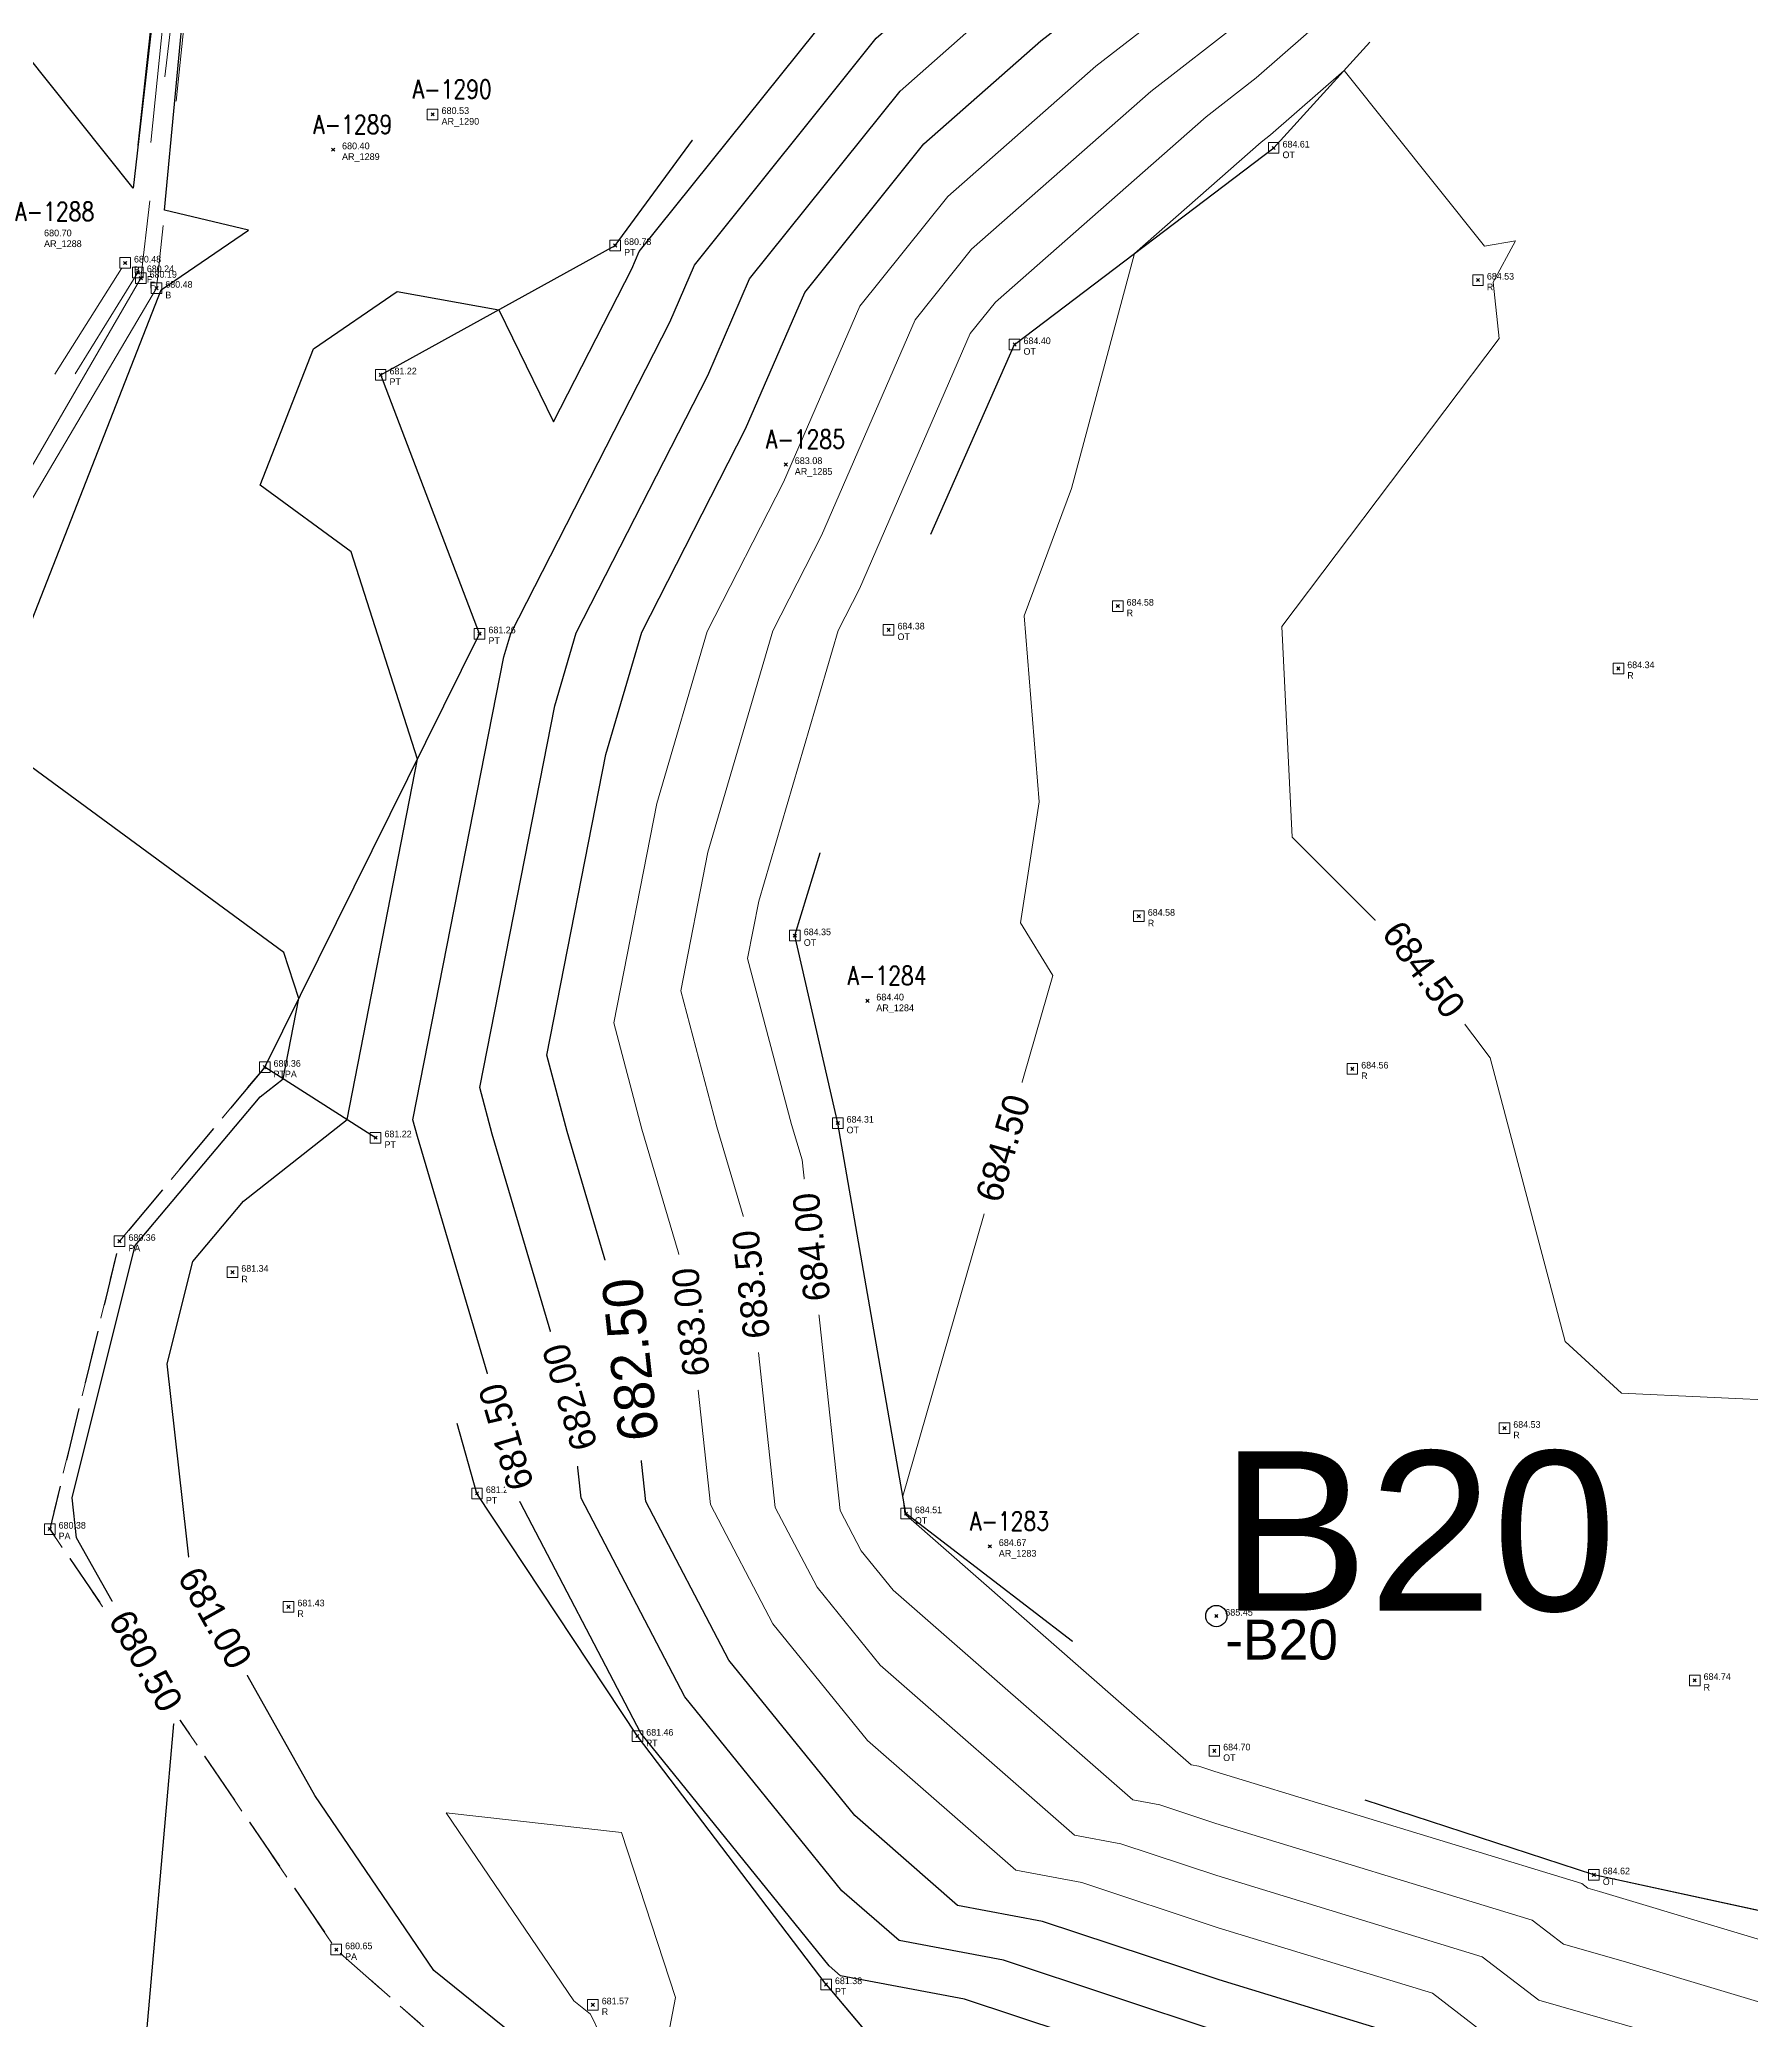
# Model space of a CAD drawing. Extents: x 350769 to 354978, y 6304672 to 6307963.
# Drawn here: x 352610.75 to 352642.93, y 6305841.61 to 6305878.86 of the extents above; entities that cross this region are included whole.
import ezdxf

# ---------------------------------------------------------------- set-up
doc = ezdxf.new("R2010")
doc.units = 0
doc.header["$PDMODE"] = 35
doc.header["$PDSIZE"] = 0.03
for name, pattern in [('CONTINUOS', [0]), ('DASHED', [19.05, 12.7, -6.35]), ('HIDDENX2', [0.75, 0.5, -0.25]), ('PHANTOM', [23.5, 11.75, -2.35, 2.35, -2.35, 2.35, -2.35])]:
    doc.linetypes.add(name, pattern=pattern)
doc.layers.get('Defpoints').update_dxf_attribs({"linetype": 'CONTINUOUS'})
for name, color, linetype in [('02_Geo ext_Acotamiento', 7, 'CONTINUOUS'), ('02_Geo ext_Geometria', 2, 'CONTINUOUS'), ('1-ACOPIO', 252, 'HIDDENX2'), ('1-ARBOL NOMBRE', 3, 'CONTINUOUS'), ('1-ARBOL PTO', 7, 'CONTINUOUS'), ('1-CANAL', 150, 'PHANTOM'), ('1-PRS', 6, 'CONTINUOUS'), ('3-CANAL FDO', 141, 'PHANTOM'), ('3-TALUD', 252, 'DASHED'), ('C-TINN', 5, 'CONTINUOUS'), ('C-TOPO-MAJR', 9, 'CONTINUOUS'), ('C-TOPO-MINR', 8, 'CONTINUOUS'), ('V-NODE-TEXT DIC 2012', 31, 'CONTINUOUS')]:
    doc.layers.add(name, color=color, linetype=linetype)
doc.layers.add('0_ASD_TOPOGRAFIA_ELEMENTOS', color=9, linetype='CONTINUOS', lineweight=5, true_color=0xbdbdbd)
doc.styles.add('A', font='arial.ttf', dxfattribs={"height": 2})
doc.styles.add('ROMANS', font='romans.shx', dxfattribs={"width": 0.65})
doc.dimstyles.new('Principal', dxfattribs={"dimscale": 0, "dimtxt": 2, "dimasz": 2, "dimexe": 1, "dimexo": 1, "dimtad": 1, "dimrnd": 0.05, "dimzin": 1, "dimtxsty": 'ROMANS', "dimcen": 2.5, "dimclrt": 2, "dimaunit": 2, "dimadec": 0, "dimazin": 0, "dimtfac": 1, "dimtmove": 0, "dimatfit": 3, "dimfxl": 1, "dimfxlon": 1, "dimarcsym": 0})

# ---------------------------------------------------------------- blocks, each defined once
blk = doc.blocks.new('*D990')
at = {"layer": '02_Geo ext_Geometria', "color": 0, "lineweight": -2, "transparency": 16777216}
blk.add_line((352576.022, 6306008.91), (352574.44, 6306014.447), dxfattribs=at)
at = {"layer": '02_Geo ext_Geometria', "color": 0, "transparency": 16777216}
blk.add_solid([(352574.6, 6306014.493), (352574.28, 6306014.401), (352574.165, 6306015.409)], dxfattribs=at)
at = {"layer": 'Defpoints', "color": 0, "transparency": 16777216}
for p in [(352574.165, 6306015.409), (352689.665, 6305611.165)]:
    blk.add_point(p, dxfattribs=at)
at = {"layer": '02_Geo ext_Geometria', "color": 2, "transparency": 16777216, "insert": (352576.282, 6306011.306), "char_height": 1, "attachment_point": 5, "rotation": 285.9455, "style": 'ROMANS'}
blk.add_mtext('R420,40', dxfattribs=at)
blk = doc.blocks.new('*D1163')
at = {"layer": '02_Geo ext_Acotamiento', "color": 0, "lineweight": -2, "transparency": 16777216}
blk.add_line((352570.503, 6306007.292), (352568.844, 6306012.806), dxfattribs=at)
at = {"layer": '02_Geo ext_Acotamiento', "color": 0, "transparency": 16777216}
blk.add_solid([(352569.004, 6306012.854), (352568.685, 6306012.758), (352568.556, 6306013.764)], dxfattribs=at)
at = {"layer": 'Defpoints', "color": 0, "transparency": 16777216}
for p in [(352568.556, 6306013.764), (352689.665, 6305611.165)]:
    blk.add_point(p, dxfattribs=at)
at = {"layer": '02_Geo ext_Acotamiento', "color": 2, "transparency": 16777216, "insert": (352570.729, 6306009.69), "char_height": 1, "attachment_point": 5, "rotation": 286.7422, "style": 'ROMANS'}
blk.add_mtext('R420,40', dxfattribs=at)
blk = doc.blocks.new('*D1284')
at = {"layer": '02_Geo ext_Acotamiento', "color": 0, "lineweight": -2, "transparency": 16777216}
blk.add_line((352572.304, 6306010.521), (352570.703, 6306016.052), dxfattribs=at)
at = {"layer": '02_Geo ext_Acotamiento', "color": 0, "transparency": 16777216}
blk.add_solid([(352570.863, 6306016.098), (352570.543, 6306016.005), (352570.425, 6306017.012)], dxfattribs=at)
at = {"layer": 'Defpoints', "color": 0, "transparency": 16777216}
for p in [(352570.425, 6306017.012), (352668.732, 6305677.436)]:
    blk.add_point(p, dxfattribs=at)
at = {"layer": '02_Geo ext_Acotamiento', "color": 2, "transparency": 16777216, "insert": (352572.556, 6306012.917), "char_height": 1, "attachment_point": 5, "rotation": 286.1456, "style": 'ROMANS'}
blk.add_mtext('R353,50', dxfattribs=at)
blk = doc.blocks.new('*D1285')
at = {"layer": '02_Geo ext_Acotamiento', "color": 0, "lineweight": -2, "transparency": 16777216}
blk.add_line((352571.708, 6306017.61), (352570.121, 6306023.145), dxfattribs=at)
at = {"layer": '02_Geo ext_Acotamiento', "color": 0, "transparency": 16777216}
blk.add_solid([(352570.282, 6306023.191), (352569.961, 6306023.099), (352569.846, 6306024.106)], dxfattribs=at)
at = {"layer": 'Defpoints', "color": 0, "transparency": 16777216}
for p in [(352569.846, 6306024.106), (352673.986, 6305660.762)]:
    blk.add_point(p, dxfattribs=at)
at = {"layer": '02_Geo ext_Acotamiento', "color": 2, "transparency": 16777216, "insert": (352571.966, 6306020.005), "char_height": 1, "attachment_point": 5, "rotation": 285.9932, "style": 'ROMANS'}
blk.add_mtext('R377,95', dxfattribs=at)
blk = doc.blocks.new('TOPOGRAFIA')
at = {"layer": '1-ACOPIO', "color": 9, "lineweight": 0, "true_color": 0xbdbdbd, "flags": 128}
blk.add_lwpolyline([(390614.978, 6302859.537), (390612.249, 6302856.264), (390610.936, 6302850.853), (390616.324, 6302842.945), (390620.49, 6302839.263)], dxfattribs=at)
at = {"layer": '1-ARBOL PTO', "color": 9, "lineweight": 0, "true_color": 0xbdbdbd}
for p in [(390618.136, 6302877.451), (390616.265, 6302876.788), (390624.778, 6302870.869), (390626.312, 6302860.784), (390628.615, 6302850.528)]:
    blk.add_point(p, dxfattribs=at)
at = {"layer": '1-CANAL', "color": 9, "lineweight": 0, "true_color": 0xbdbdbd, "flags": 128}
blk.add_lwpolyline([(390613.865, 6302888.551), (390612.353, 6302874.658), (390607.394, 6302866.78), (390600.444, 6302855.86), (390593.391, 6302845.455), (390588.064, 6302835.32), (390584.744, 6302832.791), (390583.225, 6302825.262), (390582.094, 6302814.607), (390582.726, 6302814.545), (390584.606, 6302824.96), (390585.586, 6302831.861), (390588.679, 6302834.868), (390594.09, 6302845.06), (390601.29, 6302855.521), (390608.24, 6302866.22), (390612.943, 6302874.184), (390614.467, 6302888.769)], dxfattribs=at)
at = {"layer": '1-PRS', "color": 9, "lineweight": 0, "true_color": 0xbdbdbd}
blk.add_circle((390632.873, 6302849.217), 0.2, dxfattribs=at)
blk.add_point((390632.873, 6302849.217), dxfattribs=at)
at = {"layer": '3-CANAL FDO', "color": 9, "lineweight": 0, "true_color": 0xbdbdbd, "flags": 128}
blk.add_lwpolyline([(390614.006, 6302888.616), (390612.595, 6302874.477), (390607.691, 6302866.552), (390600.744, 6302855.689), (390593.595, 6302845.252), (390588.327, 6302835.301), (390584.766, 6302832.523), (390583.913, 6302825.175), (390582.268, 6302814.758), (390582.567, 6302814.692), (390584.388, 6302825.068), (390585.217, 6302832.021), (390588.627, 6302835.242), (390593.882, 6302845.101), (390601.125, 6302855.582), (390608.022, 6302866.397), (390612.648, 6302874.371), (390614.357, 6302888.732)], dxfattribs=at)
at = {"layer": '3-TALUD', "color": 9, "lineweight": 0, "true_color": 0xbdbdbd, "flags": 128}
for points in [[(390619.019, 6302867.687), (390617.159, 6302872.554), (390621.57, 6302874.987), (390625.696, 6302880.613), (390631.946, 6302884.852), (390636.138, 6302889.8), (390640.205, 6302894.225), (390647.27, 6302900.145), (390651.055, 6302901.045)], [(390627.037, 6302851.143), (390625.754, 6302858.486), (390624.948, 6302862.01), (390626.71, 6302867.759), (390629.08, 6302873.124), (390633.951, 6302876.82), (390639.478, 6302882.903), (390645.251, 6302888.576), (390650.491, 6302894.802), (390655.937, 6302895.937), (390664.479, 6302897.651), (390672.267, 6302898.488), (390673.359, 6302891.201), (390676.563, 6302884.111), (390669.116, 6302878.832), (390663.612, 6302879.09), (390660.879, 6302877.238), (390662.409, 6302869.793)], [(390662.409, 6302869.793), (390663.724, 6302865.916), (390657.894, 6302864.273), (390650.243, 6302861.101), (390646.708, 6302855.258), (390646.862, 6302848.148), (390648.68, 6302844.234), (390647.427, 6302842.732), (390639.972, 6302844.353), (390632.835, 6302846.683), (390627.037, 6302851.143)], [(390617.064, 6302858.211), (390614.978, 6302859.537), (390619.019, 6302867.687)], [(390625.534, 6302842.289), (390626.847, 6302840.736), (390632.99, 6302839.228), (390637.176, 6302837.967), (390642.76, 6302836.085), (390650.671, 6302835.095), (390657.631, 6302837.756), (390657.157, 6302840.983), (390652.984, 6302845.056), (390649.372, 6302851.684), (390651.4, 6302858.413), (390654.685, 6302860.741), (390657.538, 6302860.949), (390665.889, 6302863.521), (390669.662, 6302867.471)], [(390625.534, 6302842.289), (390621.986, 6302846.961), (390618.97, 6302851.523), (390617.064, 6302858.211)]]:
    blk.add_lwpolyline(points, dxfattribs=at)
at = {"layer": 'C-TINN', "color": 9, "linetype": 'Continuous', "lineweight": 0, "true_color": 0xbdbdbd}
for points, elevation in [([(390618.036, 6302877.351), (390618.036, 6302877.551), (390618.236, 6302877.551), (390618.236, 6302877.351), (390618.036, 6302877.351)], 680.53), ([(390633.851, 6302876.72), (390633.851, 6302876.92), (390634.051, 6302876.92), (390634.051, 6302876.72), (390633.851, 6302876.72)], 684.614), ([(390612.253, 6302874.558), (390612.253, 6302874.758), (390612.453, 6302874.758), (390612.453, 6302874.558), (390612.253, 6302874.558)], 680.483), ([(390621.47, 6302874.887), (390621.47, 6302875.087), (390621.67, 6302875.087), (390621.67, 6302874.887), (390621.47, 6302874.887)], 680.782), ([(390612.495, 6302874.377), (390612.495, 6302874.577), (390612.695, 6302874.577), (390612.695, 6302874.377), (390612.495, 6302874.377)], 680.236), ([(390612.548, 6302874.271), (390612.548, 6302874.471), (390612.748, 6302874.471), (390612.748, 6302874.271), (390612.548, 6302874.271)], 680.189), ([(390637.693, 6302874.236), (390637.693, 6302874.436), (390637.893, 6302874.436), (390637.893, 6302874.236), (390637.693, 6302874.236)], 684.529), ([(390612.843, 6302874.084), (390612.843, 6302874.284), (390613.043, 6302874.284), (390613.043, 6302874.084), (390612.843, 6302874.084)], 680.485), ([(390628.98, 6302873.024), (390628.98, 6302873.224), (390629.18, 6302873.224), (390629.18, 6302873.024), (390628.98, 6302873.024)], 684.402), ([(390617.059, 6302872.454), (390617.059, 6302872.654), (390617.259, 6302872.654), (390617.259, 6302872.454), (390617.059, 6302872.454)], 681.221), ([(390630.919, 6302868.107), (390630.919, 6302868.307), (390631.119, 6302868.307), (390631.119, 6302868.107), (390630.919, 6302868.107)], 684.58), ([(390618.919, 6302867.587), (390618.919, 6302867.787), (390619.119, 6302867.787), (390619.119, 6302867.587), (390618.919, 6302867.587)], 681.262), ([(390626.61, 6302867.659), (390626.61, 6302867.859), (390626.81, 6302867.859), (390626.81, 6302867.659), (390626.61, 6302867.659)], 684.384), ([(390640.333, 6302866.931), (390640.333, 6302867.131), (390640.533, 6302867.131), (390640.533, 6302866.931), (390640.333, 6302866.931)], 684.336), ([(390631.317, 6302862.276), (390631.317, 6302862.476), (390631.517, 6302862.476), (390631.517, 6302862.276), (390631.317, 6302862.276)], 684.577), ([(390624.848, 6302861.91), (390624.848, 6302862.11), (390625.048, 6302862.11), (390625.048, 6302861.91), (390624.848, 6302861.91)], 684.353), ([(390614.878, 6302859.437), (390614.878, 6302859.637), (390615.078, 6302859.637), (390615.078, 6302859.437), (390614.878, 6302859.437)], 680.357), ([(390635.33, 6302859.404), (390635.33, 6302859.604), (390635.53, 6302859.604), (390635.53, 6302859.404), (390635.33, 6302859.404)], 684.557), ([(390625.654, 6302858.386), (390625.654, 6302858.586), (390625.854, 6302858.586), (390625.854, 6302858.386), (390625.654, 6302858.386)], 684.308), ([(390616.964, 6302858.111), (390616.964, 6302858.311), (390617.164, 6302858.311), (390617.164, 6302858.111), (390616.964, 6302858.111)], 681.221), ([(390612.149, 6302856.164), (390612.149, 6302856.364), (390612.349, 6302856.364), (390612.349, 6302856.164), (390612.149, 6302856.164)], 680.365), ([(390614.272, 6302855.582), (390614.272, 6302855.782), (390614.472, 6302855.782), (390614.472, 6302855.582), (390614.272, 6302855.582)], 681.342), ([(390638.19, 6302852.649), (390638.19, 6302852.849), (390638.39, 6302852.849), (390638.39, 6302852.649), (390638.19, 6302852.649)], 684.534), ([(390618.87, 6302851.423), (390618.87, 6302851.623), (390619.07, 6302851.623), (390619.07, 6302851.423), (390618.87, 6302851.423)], 681.196), ([(390610.836, 6302850.753), (390610.836, 6302850.953), (390611.036, 6302850.953), (390611.036, 6302850.753), (390610.836, 6302850.753)], 680.383), ([(390626.937, 6302851.043), (390626.937, 6302851.243), (390627.137, 6302851.243), (390627.137, 6302851.043), (390626.937, 6302851.043)], 684.509), ([(390615.326, 6302849.291), (390615.326, 6302849.491), (390615.526, 6302849.491), (390615.526, 6302849.291), (390615.326, 6302849.291)], 681.427), ([(390641.768, 6302847.908), (390641.768, 6302848.108), (390641.968, 6302848.108), (390641.968, 6302847.908), (390641.768, 6302847.908)], 684.739), ([(390621.886, 6302846.861), (390621.886, 6302847.061), (390622.086, 6302847.061), (390622.086, 6302846.861), (390621.886, 6302846.861)], 681.462), ([(390632.735, 6302846.583), (390632.735, 6302846.783), (390632.935, 6302846.783), (390632.935, 6302846.583), (390632.735, 6302846.583)], 684.697), ([(390639.872, 6302844.253), (390639.872, 6302844.453), (390640.072, 6302844.453), (390640.072, 6302844.253), (390639.872, 6302844.253)], 684.62), ([(390616.224, 6302842.845), (390616.224, 6302843.045), (390616.424, 6302843.045), (390616.424, 6302842.845), (390616.224, 6302842.845)], 680.651), ([(390625.434, 6302842.189), (390625.434, 6302842.389), (390625.634, 6302842.389), (390625.634, 6302842.189), (390625.434, 6302842.189)], 681.376), ([(390621.049, 6302841.808), (390621.049, 6302842.008), (390621.249, 6302842.008), (390621.249, 6302841.808), (390621.049, 6302841.808)], 681.568)]:
    blk.add_lwpolyline(points, dxfattribs=dict(at, elevation=elevation))
for p in [(390618.136, 6302877.451, 680.53), (390633.951, 6302876.82, 684.614), (390621.57, 6302874.987, 680.782), (390612.353, 6302874.658, 680.483), (390612.595, 6302874.477, 680.236), (390612.648, 6302874.371, 680.189), (390612.943, 6302874.184, 680.485), (390637.793, 6302874.336, 684.529), (390629.08, 6302873.124, 684.402), (390617.159, 6302872.554, 681.221), (390631.019, 6302868.207, 684.58), (390619.019, 6302867.687, 681.262), (390626.71, 6302867.759, 684.384), (390640.433, 6302867.031, 684.336), (390631.417, 6302862.376, 684.577), (390624.948, 6302862.01, 684.353), (390614.978, 6302859.537, 680.357), (390635.43, 6302859.504, 684.557), (390625.754, 6302858.486, 684.308), (390617.064, 6302858.211, 681.221), (390612.249, 6302856.264, 680.365), (390614.372, 6302855.682, 681.342), (390638.29, 6302852.749, 684.534), (390618.97, 6302851.523, 681.196), (390627.037, 6302851.143, 684.509), (390610.936, 6302850.853, 680.383), (390615.426, 6302849.391, 681.427), (390641.868, 6302848.008, 684.739), (390621.986, 6302846.961, 681.462), (390632.835, 6302846.683, 684.697), (390639.972, 6302844.353, 684.62), (390616.324, 6302842.945, 680.651), (390625.534, 6302842.289, 681.376), (390621.149, 6302841.908, 681.568)]:
    blk.add_point(p, dxfattribs=at)
at = {"layer": 'C-TOPO-MAJR', "color": 9, "linetype": 'Continuous', "lineweight": -3, "true_color": 0xbdbdbd, "elevation": 682.5}
blk.add_lwpolyline([(390635.998, 6302841.436), (390632.925, 6302842.375), (390629.606, 6302843.476), (390628.005, 6302843.776), (390626.073, 6302845.465), (390623.707, 6302848.386), (390622.145, 6302851.373), (390621.813, 6302854.441), (390620.664, 6302858.325), (390620.284, 6302859.762), (390621.394, 6302865.413), (390622.069, 6302867.716), (390624.022, 6302871.54), (390625.134, 6302874.103), (390627.375, 6302876.898), (390629.573, 6302878.832), (390632.82, 6302881.35), (390635.707, 6302883.879), (390637.796, 6302886.376), (390640.423, 6302889.225), (390642.567, 6302891.58), (390644.908, 6302894.489)], dxfattribs=at)
at = {"layer": 'C-TOPO-MINR', "color": 9, "linetype": 'Continuous', "lineweight": -3, "true_color": 0xbdbdbd}
for points, elevation in [([(390632.945, 6302841.395), (390628.871, 6302842.746), (390626.906, 6302843.115), (390625.833, 6302844.052), (390622.878, 6302847.699), (390620.928, 6302851.431), (390620.723, 6302853.322), (390619.257, 6302858.28), (390619.025, 6302859.156), (390620.435, 6302866.332), (390620.837, 6302867.704), (390623.308, 6302872.543), (390624.097, 6302874.36), (390626.926, 6302877.89), (390628.537, 6302879.307), (390632.553, 6302882.422), (390634.556, 6302884.177), (390637.283, 6302887.436), (390639.096, 6302889.403), (390641.83, 6302892.406), (390643.44, 6302894.406), (390647.993, 6302898.946), (390650.935, 6302899.712)], 682), ([(390632.965, 6302840.414), (390628.136, 6302842.016), (390625.807, 6302842.453), (390625.593, 6302842.639), (390622.049, 6302847.013), (390619.71, 6302851.488), (390619.633, 6302852.203), (390617.849, 6302858.236), (390617.766, 6302858.549), (390619.476, 6302867.25), (390619.605, 6302867.692), (390622.595, 6302873.546), (390623.06, 6302874.617), (390626.478, 6302878.883), (390627.502, 6302879.783), (390632.285, 6302883.493), (390633.405, 6302884.474), (390636.769, 6302888.496), (390637.77, 6302889.581), (390641.093, 6302893.231), (390641.972, 6302894.324), (390647.473, 6302899.809)], 681.5), ([(390620.782, 6302840.437), (390618.16, 6302842.55), (390615.92, 6302845.844), (390613.59, 6302849.989), (390613.147, 6302853.96), (390613.629, 6302855.886), (390614.582, 6302857.02), (390616.53, 6302858.55), (390617.849, 6302865.328), (390616.601, 6302869.224), (390614.89, 6302870.482), (390615.893, 6302873.043), (390617.471, 6302874.12), (390619.38, 6302873.779), (390620.411, 6302871.672), (390621.881, 6302874.55), (390622.022, 6302874.875), (390626.03, 6302879.875)], 681), ([(390612.462, 6302837.976), (390613.288, 6302847.401), (390611.439, 6302850.689), (390611.355, 6302851.442), (390612.542, 6302856.184), (390614.89, 6302858.977), (390615.323, 6302859.318), (390615.617, 6302860.825), (390615.339, 6302861.691), (390609.756, 6302865.794), (390613.029, 6302874.151), (390614.674, 6302875.273), (390613.096, 6302875.652), (390613.919, 6302884.433), (390614.407, 6302888.749), (390614.221, 6302889.74), (390614.149, 6302890.509), (390616.871, 6302893.724), (390615.997, 6302892.924), (390613.876, 6302890.524), (390613.815, 6302889.531), (390613.934, 6302888.583), (390612.506, 6302876.064), (390607.894, 6302881.841)], 680.5)]:
    blk.add_lwpolyline(points, dxfattribs=dict(at, elevation=elevation))
at = {"layer": 'C-TOPO-MINR', "color": 9, "linetype": 'Continuous', "lineweight": 0, "true_color": 0xbdbdbd}
for points, elevation in [([(390643.305, 6302890.755), (390641.749, 6302889.046), (390638.31, 6302885.316), (390636.858, 6302883.581), (390633.088, 6302880.279), (390630.608, 6302878.356), (390627.823, 6302875.906), (390626.171, 6302873.846), (390624.735, 6302870.536), (390623.301, 6302867.727), (390622.353, 6302864.495), (390621.542, 6302860.369), (390622.072, 6302858.369), (390622.903, 6302855.559), (390623.363, 6302851.316), (390624.536, 6302849.072), (390626.313, 6302846.878), (390629.104, 6302844.438), (390630.341, 6302844.206), (390632.904, 6302843.356), (390636.936, 6302842.124), (390638.477, 6302840.938)], 683), ([(390643.076, 6302888.868), (390638.823, 6302884.256), (390638.009, 6302883.283), (390633.355, 6302879.207), (390631.644, 6302877.88), (390628.271, 6302874.914), (390627.209, 6302873.588), (390625.449, 6302869.533), (390624.532, 6302867.739), (390623.312, 6302863.577), (390622.801, 6302860.975), (390623.479, 6302858.414), (390623.993, 6302856.678), (390624.58, 6302851.259), (390625.364, 6302849.758), (390626.553, 6302848.292), (390630.203, 6302845.099), (390631.076, 6302844.936), (390632.884, 6302844.336), (390637.873, 6302842.812), (390638.938, 6302841.992), (390640.963, 6302841.414)], 683.5), ([(390644.402, 6302888.69), (390639.336, 6302883.196), (390639.16, 6302882.985), (390633.623, 6302878.136), (390632.679, 6302877.404), (390628.72, 6302873.922), (390628.246, 6302873.331), (390626.162, 6302868.53), (390625.764, 6302867.75), (390624.271, 6302862.658), (390624.059, 6302861.582), (390624.887, 6302858.459), (390625.083, 6302857.797), (390625.798, 6302851.201), (390626.193, 6302850.444), (390626.793, 6302849.705), (390631.303, 6302845.761), (390631.811, 6302845.666), (390632.863, 6302845.316), (390638.81, 6302843.5), (390639.4, 6302843.046), (390640.521, 6302842.726), (390646.222, 6302841.016)], 684), ([(390639.433, 6302854.382), (390638.019, 6302859.711), (390636.72, 6302861.445), (390634.298, 6302863.863), (390634.106, 6302867.821), (390638.19, 6302873.238), (390638.077, 6302874.299), (390638.499, 6302875.075), (390637.918, 6302874.971), (390635.275, 6302878.277), (390633.89, 6302877.064), (390633.715, 6302876.928), (390631.332, 6302874.833), (390630.148, 6302870.417), (390629.26, 6302868.024), (390629.539, 6302864.524), (390629.193, 6302862.25), (390629.796, 6302861.263), (390626.98, 6302851.472), (390627.015, 6302851.144), (390627.022, 6302851.131), (390627.033, 6302851.118), (390632.402, 6302846.422), (390632.545, 6302846.395), (390632.843, 6302846.297), (390639.747, 6302844.188), (390639.861, 6302844.1), (390640.078, 6302844.038), (390646.906, 6302841.99)], 684.5), ([(390645.321, 6302853.18), (390640.492, 6302853.405), (390639.433, 6302854.382)], 684.5), ([(390621.105, 6302841.732), (390621.469, 6302840.978), (390622.402, 6302840.469), (390622.702, 6302842.043), (390621.686, 6302845.15), (390618.389, 6302845.517), (390620.791, 6302841.985), (390621.105, 6302841.732)], 681.5)]:
    blk.add_lwpolyline(points, dxfattribs=dict(at, elevation=elevation))
at = {"layer": 'V-NODE-TEXT DIC 2012', "color": 9, "lineweight": 0, "true_color": 0xbdbdbd}
for p in [(390618.136, 6302877.451), (390616.265, 6302876.788), (390633.951, 6302876.82), (390621.57, 6302874.987), (390612.353, 6302874.658), (390612.595, 6302874.477), (390612.648, 6302874.371), (390612.943, 6302874.184), (390637.793, 6302874.336), (390629.08, 6302873.124), (390617.159, 6302872.554), (390624.778, 6302870.869), (390631.019, 6302868.207), (390619.019, 6302867.687), (390626.71, 6302867.759), (390640.433, 6302867.031), (390631.417, 6302862.376), (390624.948, 6302862.01), (390626.312, 6302860.784), (390614.978, 6302859.537), (390635.43, 6302859.504), (390625.754, 6302858.486), (390617.064, 6302858.211), (390612.249, 6302856.264), (390614.372, 6302855.682), (390638.29, 6302852.749), (390618.97, 6302851.523), (390627.037, 6302851.143), (390610.936, 6302850.853), (390628.615, 6302850.528), (390615.426, 6302849.391), (390632.873, 6302849.217), (390641.868, 6302848.008), (390621.986, 6302846.961), (390632.835, 6302846.683), (390639.972, 6302844.353), (390616.324, 6302842.945), (390625.534, 6302842.289), (390621.149, 6302841.908)]:
    blk.add_point(p, dxfattribs=at)
at = {"layer": '1-ARBOL NOMBRE', "color": 9, "lineweight": 0, "true_color": 0xbdbdbd, "style": 'ROMANS', "width": 0.8}
for s, p in [('A-1290', (390617.759, 6302877.751)), ('A-1289', (390615.888, 6302877.088)), ('A-1288', (390610.285, 6302875.451)), ('A-1285', (390624.401, 6302871.169)), ('A-1284', (390625.935, 6302861.084)), ('A-1283', (390628.238, 6302850.828))]:
    blk.add_text(s, height=0.35, dxfattribs=at).set_placement(p)
at = {"layer": '1-PRS', "color": 9, "lineweight": 0, "true_color": 0xbdbdbd, "style": 'A'}
blk.add_text('B20', height=3, dxfattribs=at).set_placement((390632.94, 6302849.317))
at = {"layer": 'V-NODE-TEXT DIC 2012', "color": 9, "lineweight": 0, "true_color": 0xbdbdbd}
for s, height, p in [('AR_1290', 0.127, (390618.303, 6302877.256)), ('680.53', 0.127, (390618.303, 6302877.458)), ('AR_1289', 0.127, (390616.432, 6302876.593)), ('680.40', 0.127, (390616.432, 6302876.795)), ('684.61', 0.125, (390634.118, 6302876.828)), ('OT', 0.125, (390634.118, 6302876.628)), ('680.70', 0.127, (390610.829, 6302875.158)), ('680.78', 0.125, (390621.737, 6302874.995)), ('AR_1288', 0.127, (390610.829, 6302874.956)), ('680.48', 0.125, (390612.52, 6302874.666)), ('PT', 0.125, (390621.737, 6302874.795)), ('B', 0.125, (390612.52, 6302874.466)), ('680.24', 0.125, (390612.762, 6302874.485)), ('F', 0.125, (390612.762, 6302874.285)), ('680.19', 0.125, (390612.815, 6302874.379)), ('684.53', 0.125, (390637.96, 6302874.344)), ('F', 0.125, (390612.815, 6302874.179)), ('680.48', 0.125, (390613.11, 6302874.192)), ('B', 0.125, (390613.11, 6302873.992)), ('R', 0.125, (390637.96, 6302874.144)), ('684.40', 0.125, (390629.247, 6302873.132)), ('OT', 0.125, (390629.247, 6302872.932)), ('681.22', 0.125, (390617.326, 6302872.562)), ('PT', 0.125, (390617.326, 6302872.362)), ('AR_1285', 0.127, (390624.945, 6302870.674)), ('683.08', 0.127, (390624.945, 6302870.876)), ('684.58', 0.125, (390631.186, 6302868.215)), ('R', 0.125, (390631.186, 6302868.015)), ('681.26', 0.125, (390619.186, 6302867.695)), ('684.38', 0.125, (390626.877, 6302867.767)), ('OT', 0.125, (390626.877, 6302867.567)), ('PT', 0.125, (390619.186, 6302867.495)), ('684.34', 0.125, (390640.6, 6302867.039)), ('R', 0.125, (390640.6, 6302866.839)), ('684.58', 0.125, (390631.584, 6302862.384)), ('684.35', 0.125, (390625.115, 6302862.018)), ('R', 0.125, (390631.584, 6302862.184)), ('OT', 0.125, (390625.115, 6302861.818)), ('AR_1284', 0.127, (390626.479, 6302860.589)), ('684.40', 0.127, (390626.479, 6302860.791)), ('680.36', 0.125, (390615.145, 6302859.545)), ('PTPA', 0.125, (390615.145, 6302859.345)), ('684.56', 0.125, (390635.597, 6302859.512)), ('R', 0.125, (390635.597, 6302859.312)), ('681.22', 0.125, (390617.231, 6302858.219)), ('684.31', 0.125, (390625.921, 6302858.494)), ('OT', 0.125, (390625.921, 6302858.294)), ('PT', 0.125, (390617.231, 6302858.019)), ('680.36', 0.125, (390612.416, 6302856.272)), ('PA', 0.125, (390612.416, 6302856.072)), ('681.34', 0.125, (390614.539, 6302855.69)), ('R', 0.125, (390614.539, 6302855.49)), ('684.53', 0.125, (390638.457, 6302852.757)), ('R', 0.125, (390638.457, 6302852.557)), ('681.20', 0.125, (390619.137, 6302851.531)), ('PT', 0.125, (390619.137, 6302851.331)), ('684.51', 0.125, (390627.204, 6302851.151)), ('680.38', 0.125, (390611.103, 6302850.861)), ('OT', 0.125, (390627.204, 6302850.951)), ('PA', 0.125, (390611.103, 6302850.661)), ('684.67', 0.127, (390628.782, 6302850.535)), ('AR_1283', 0.127, (390628.782, 6302850.333)), ('681.43', 0.125, (390615.593, 6302849.399)), ('R', 0.125, (390615.593, 6302849.199)), ('685.45', 0.127, (390633.04, 6302849.224)), ('-B20', 0.75, (390633.04, 6302848.399)), ('684.74', 0.125, (390642.035, 6302848.016)), ('R', 0.125, (390642.035, 6302847.816)), ('681.46', 0.125, (390622.153, 6302846.969)), ('PT', 0.125, (390622.153, 6302846.769)), ('684.70', 0.125, (390633.002, 6302846.691)), ('OT', 0.125, (390633.002, 6302846.491)), ('684.62', 0.125, (390640.139, 6302844.361)), ('OT', 0.125, (390640.139, 6302844.161)), ('680.65', 0.125, (390616.491, 6302842.953)), ('PA', 0.125, (390616.491, 6302842.753)), ('681.38', 0.125, (390625.701, 6302842.297)), ('681.57', 0.125, (390621.316, 6302841.916)), ('PT', 0.125, (390625.701, 6302842.097)), ('R', 0.125, (390621.316, 6302841.716))]:
    blk.add_text(s, height=height, dxfattribs=at).set_placement(p)
at = {"layer": 'C-TOPO-MAJR', "color": 9, "linetype": 'Continuous', "lineweight": 0, "true_color": 0xbdbdbd, "insert": (390621.856, 6302854.04, 682.5), "char_height": 0.75, "width": 3.75143, "attachment_point": 5, "rotation": 96.1874, "bg_fill": 3, "box_fill_scale": 1.042333, "bg_fill_color": 9, "bg_fill_true_color": 13158600, "bg_fill_transparency": 0}
blk.add_mtext('682.50', dxfattribs=at)
at = {"layer": 'C-TOPO-MINR', "color": 9, "linetype": 'Continuous', "lineweight": 0, "true_color": 0xbdbdbd, "char_height": 0.5, "attachment_point": 5, "bg_fill": 3, "box_fill_scale": 1.0635, "bg_fill_color": 9, "bg_fill_true_color": 13158600, "bg_fill_transparency": 0}
for s, insert, width, rotation in [('684.50', (390636.774, 6302861.373, 684.5), 2.50095, 306.8223), ('684.50', (390628.862, 6302858.014, 684.5), 2.50095, 73.9514), ('684.00', (390625.26, 6302856.156, 684), 2.50095, 96.1874), ('683.50', (390624.126, 6302855.451, 683.5), 2.50095, 96.1874), ('681.50', (390619.519, 6302852.587, 681.5), 2.40476, 106.4682), ('680.50', (390612.741, 6302848.373, 680.5), 2.50095, 299.3477)]:
    blk.add_mtext(s, dxfattribs=dict(at, insert=insert, width=width, rotation=rotation))
for s, insert, width, rotation in [('683.00', (390622.991, 6302854.745, 683), 2.50095, 96.1874), ('682.00', (390620.719, 6302853.333, 682), 2.50095, 106.4682), ('681.00', (390614.043, 6302849.182, 681), 2.40476, 299.3477)]:
    blk.add_mtext(s, dxfattribs=dict(at, insert=insert, width=width, rotation=rotation))

msp = doc.modelspace()

# ---------------------------------------------------------------- linework, layer by layer
at = {"layer": '1-ACOPIO', "ltscale": 2, "flags": 128}
msp.add_lwpolyline([(352614.978, 6305859.537), (352612.249, 6305856.264), (352610.936, 6305850.853), (352616.324, 6305842.945), (352620.49, 6305839.263)], dxfattribs=at)
at = {"layer": '1-PRS'}
msp.add_circle((352632.873, 6305849.217), 0.2, dxfattribs=at)
msp.add_point((352632.873, 6305849.217), dxfattribs=at)
at = {"layer": '3-TALUD', "flags": 128}
for points in [[(352619.019, 6305867.687), (352617.159, 6305872.554), (352621.57, 6305874.987), (352625.696, 6305880.613), (352631.946, 6305884.852), (352636.138, 6305889.8), (352640.205, 6305894.225), (352647.27, 6305900.145), (352651.055, 6305901.045)], [(352627.037, 6305851.143), (352625.754, 6305858.486), (352624.948, 6305862.01), (352626.71, 6305867.759), (352629.08, 6305873.124), (352633.951, 6305876.82), (352639.478, 6305882.903), (352645.251, 6305888.576), (352650.491, 6305894.802), (352655.937, 6305895.937), (352664.479, 6305897.651), (352672.267, 6305898.488), (352673.359, 6305891.201), (352676.563, 6305884.111), (352669.116, 6305878.832), (352663.612, 6305879.09), (352660.879, 6305877.238), (352662.409, 6305869.793)], [(352662.409, 6305869.793), (352663.724, 6305865.916), (352657.894, 6305864.273), (352650.243, 6305861.101), (352646.708, 6305855.258), (352646.862, 6305848.148), (352648.68, 6305844.234), (352647.427, 6305842.732), (352639.972, 6305844.353), (352632.835, 6305846.683), (352627.037, 6305851.143)], [(352617.064, 6305858.211), (352614.978, 6305859.537), (352619.019, 6305867.687)], [(352625.534, 6305842.289), (352626.847, 6305840.736), (352632.99, 6305839.228), (352637.176, 6305837.967), (352642.76, 6305836.085), (352650.671, 6305835.095), (352657.631, 6305837.756), (352657.157, 6305840.983), (352652.984, 6305845.056), (352649.372, 6305851.684), (352651.4, 6305858.413), (352654.685, 6305860.741), (352657.538, 6305860.949), (352665.889, 6305863.521), (352669.662, 6305867.471)], [(352625.534, 6305842.289), (352621.986, 6305846.961), (352618.97, 6305851.523), (352617.064, 6305858.211)]]:
    msp.add_lwpolyline(points, dxfattribs=at)

# ---------------------------------------------------------------- texts
at = {"layer": '1-PRS', "style": 'A'}
msp.add_text('B20', height=3, dxfattribs=at).set_placement((352632.94, 6305849.317))

# ---------------------------------------------------------------- dimensions: what is measured, and where the dimension line sits
at = {"layer": '02_Geo ext_Acotamiento'}
for center, mpoint, override, picture, middle in [((352673.986, 6305660.762), (352569.846, 6306024.106), {"dimscale": 0, "dimfxl": 0.22}, '*D1285', (352571.093, 6306019.755)), ((352668.732, 6305677.436), (352570.425, 6306017.012), {"dimscale": 0, "dimfxl": 0.22}, '*D1284', (352571.684, 6306012.664)), ((352689.665, 6305611.165), (352568.556, 6306013.764), {"dimscale": 0, "dimaunit": 0, "dimfxl": 0.22, "dimarcsym": 1}, '*D1163', (352569.86, 6306009.429))]:
    dim = msp.add_radius_dim(center=center, mpoint=mpoint, dimstyle='Principal', override=override, dxfattribs=at)
    dim.commit()
    dim.dimension.update_dxf_attribs({"geometry": picture, "text_midpoint": middle, "dimtype": 164})
at = {"layer": '02_Geo ext_Geometria'}
dim = msp.add_radius_dim(center=(352689.665, 6305611.165), mpoint=(352574.165, 6306015.409), dimstyle='Principal', override={"dimscale": 0, "dimaunit": 0, "dimfxl": 0.22, "dimarcsym": 1}, dxfattribs=at)
dim.commit()
dim.dimension.update_dxf_attribs({"geometry": '*D990', "text_midpoint": (352575.409, 6306011.056), "dimtype": 164})

# ---------------------------------------------------------------- next in the draw order: block references
at = {"layer": '0_ASD_TOPOGRAFIA_ELEMENTOS', "color": 30, "true_color": 0xf26507}
msp.add_blockref('TOPOGRAFIA', (-38000, 3000), dxfattribs=at)

doc.saveas('drawing.dxf')
